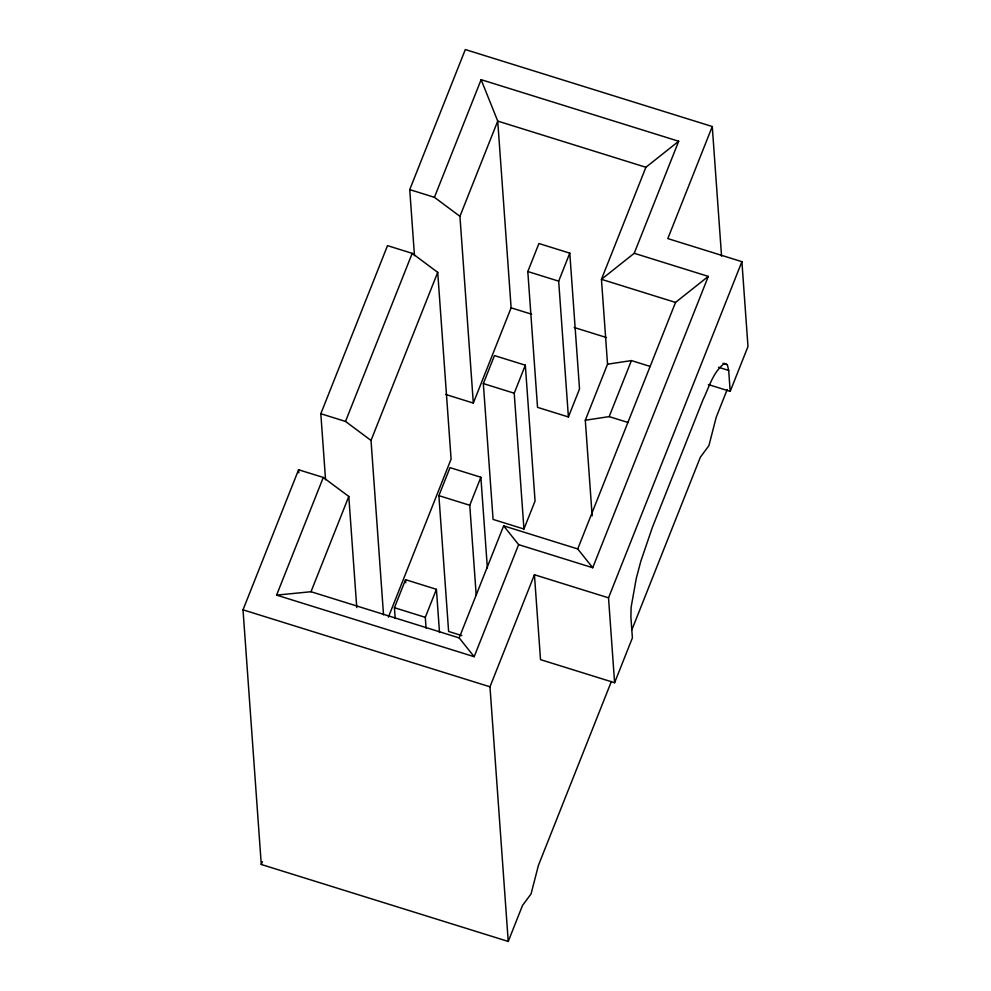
<?xml version="1.0" encoding="UTF-8"?>
<svg xmlns="http://www.w3.org/2000/svg" width="991" height="991" viewBox="0 0 991 991"><rect width="100%" height="100%" fill="white"/><g stroke="black" fill="none" stroke-linecap="round" stroke-linejoin="round"><path stroke-width="1.49" d="M611.397 681.436L538.41 865.391L531.065 893.907L522.517 905.452L508.234 941.45L261.277 864.474L243.018 609.824L298.588 469.759L323.289 477.451L348.795 496.466L356.76 607.594M325.556 479.755L320.824 413.73L387.506 245.644L412.206 253.349L437.712 272.364L451.091 459.106L388.398 617.133M414.473 255.641L409.741 189.615L465.312 49.55L712.269 126.526L721.559 256.161M474.169 656.699L459.18 637.907L503.639 525.849L518.627 544.641L474.169 656.699L276.6 595.12L323.289 477.451M383.529 614.841L371.018 440.45L345.512 421.435L412.206 253.349M445.727 394.468L473.326 403.077L459.935 216.335L434.43 197.32L481.118 79.664L678.686 141.242L634.228 253.287L601.45 279.326L607.533 364.205L585.297 420.234L592.16 515.915M276.6 595.12L311.001 591.726L348.795 496.466M371.018 440.45L437.712 272.364M459.935 216.335L497.73 121.088L481.118 79.664M261.277 864.474L262.367 861.712M473.326 403.077L511.121 307.829L497.73 121.088L645.909 167.268L678.686 141.242M395.198 618.508L394.43 607.706L405.542 579.685L436.412 589.311L439.509 632.518M461.843 635.578L448.613 631.465L438.889 495.649L450.001 467.628L480.87 477.253L487.399 568.314M483.348 383.591L494.459 355.583L525.329 365.196L535.066 501.012L523.942 529.021L493.072 519.408L483.348 383.591L514.218 393.216L523.942 529.021M527.807 271.534L538.918 243.526L569.788 253.139L579.524 388.955L568.4 416.963L537.531 407.351L527.807 271.534L558.676 281.159L568.4 416.963M426.068 628.133L425.3 617.331L436.412 589.311M476.175 594.786L469.759 505.274L480.87 477.253M514.218 393.216L525.329 365.196M558.676 281.159L569.788 253.139M645.909 167.268L601.45 279.326L675.528 302.416L708.305 276.39L634.228 253.287M508.234 941.45L489.975 686.8L534.434 574.743L608.524 597.833L614.606 682.725L540.516 659.634L534.434 574.743M712.269 126.526L667.81 238.583L741.9 261.674L747.982 346.553L730.194 391.371L708.404 384.582M585.297 420.234L609.18 416.616L631.416 360.588L650.294 366.472M708.305 276.39L592.717 567.732L577.728 548.94L675.528 302.416M608.524 597.833L741.9 261.674M631.924 629.694L700.34 457.235L708.899 445.69L716.245 417.161L727.221 389.475M614.606 682.725L632.394 637.894L630.883 616.959L631.131 607.173L636.272 578.36L640.805 561.29L652.301 527.584L702.978 399.831C709.073 387.357 712.925 372.096 724.471 363.4L727.332 364.7L728.695 370.436L730.194 391.371M607.533 364.205L631.416 360.588M409.741 189.615L434.43 197.32M722.984 363.338L727.332 364.7M718.525 367.265L728.695 370.436M511.121 307.829L531.659 314.221M574.198 327.488L606.48 337.547M609.18 416.616L628.071 422.5M320.824 413.73L345.512 421.435M438.889 495.649L469.759 505.274M503.639 525.849L577.728 548.94M518.627 544.641L592.717 567.732M394.43 607.706L425.3 617.331M311.001 591.726L459.18 637.907M243.018 609.824L489.975 686.8M405.542 579.685L405.765 582.782M298.588 469.759L298.811 472.831"/></g></svg>
